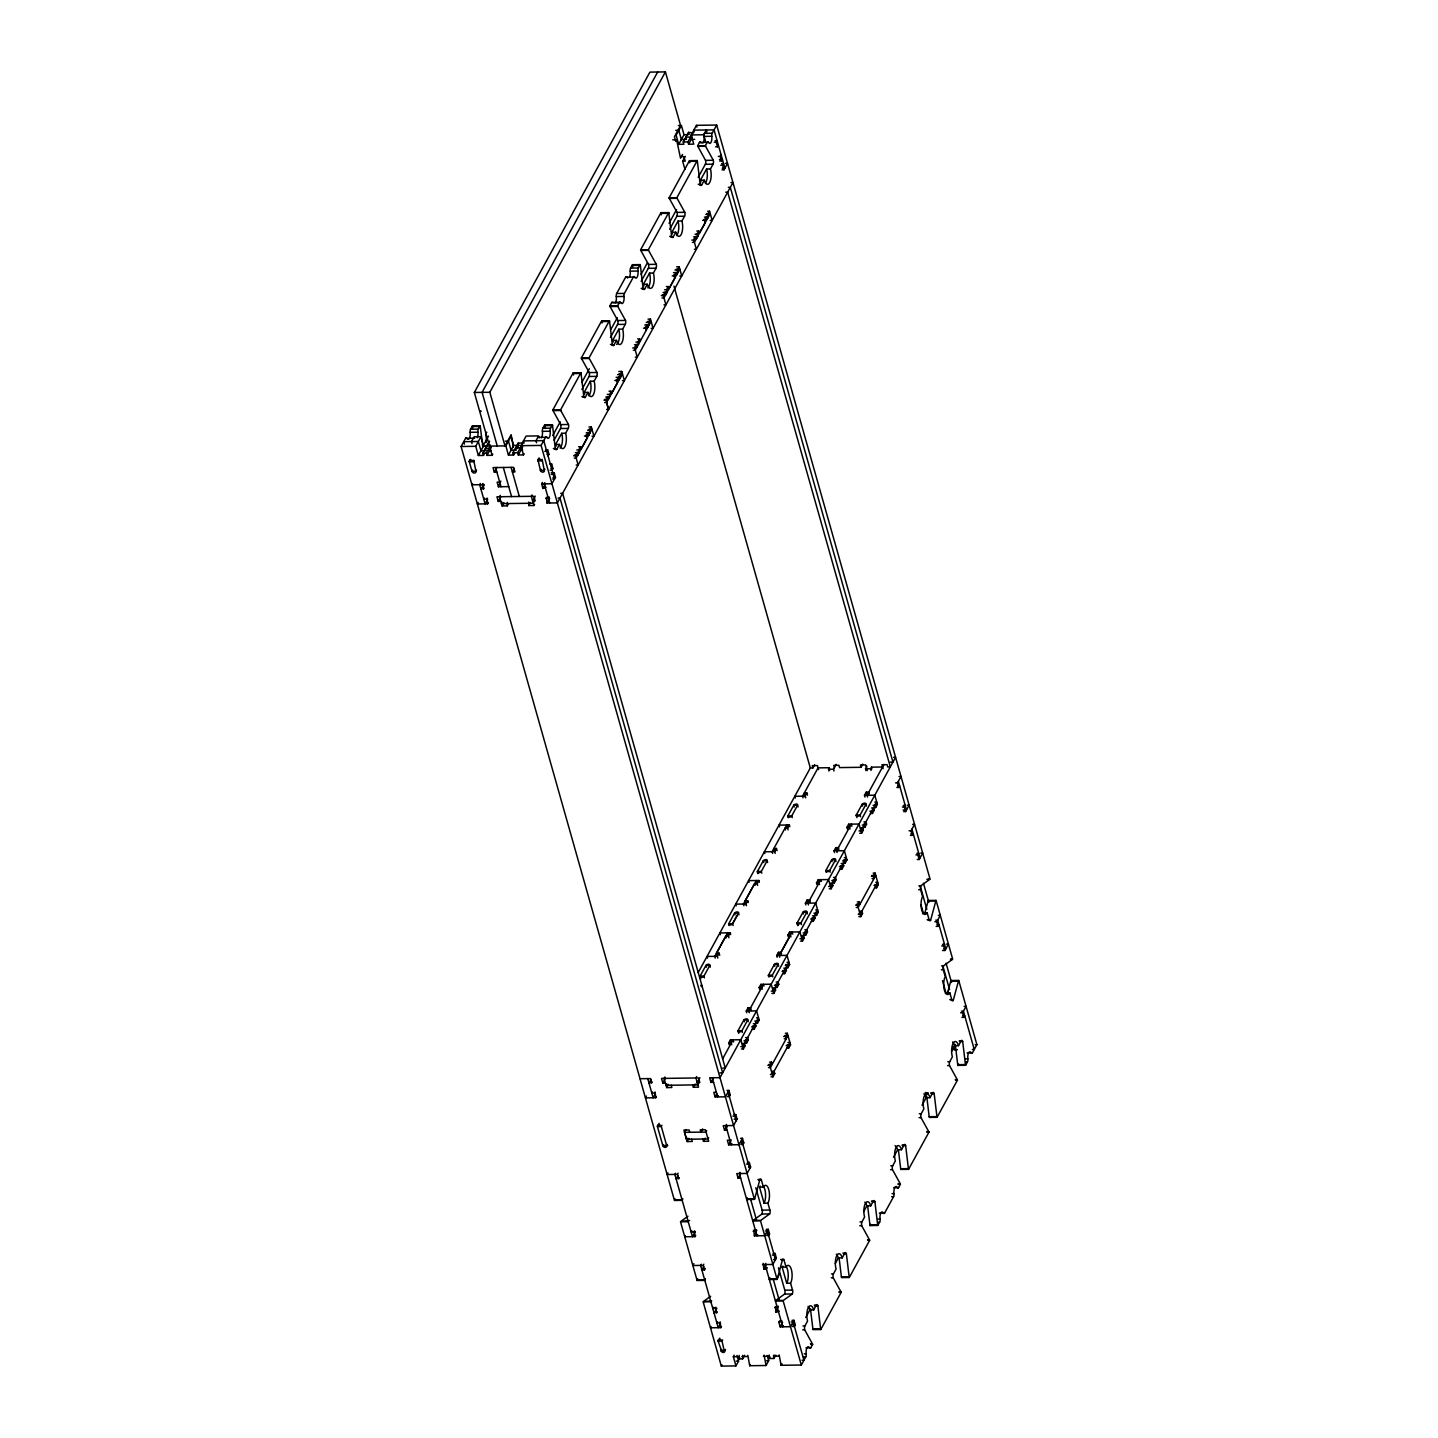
<?xml version="1.0" encoding="UTF-8"?>
<svg xmlns="http://www.w3.org/2000/svg" width="1438" height="1438" viewBox="0 0 1438 1438"><rect width="100%" height="100%" fill="white"/><g stroke="black" fill="none" stroke-linecap="round" stroke-linejoin="round"><path stroke-width="1.5" d="M674.53 1200.299A2.804 1.096 89.2 0 0 674.674 1199.903L674.997 1198.699M682.277 1200.191A2.804 1.096 89.2 0 0 682.421 1199.795L682.744 1198.591M697.178 1280.341A2.804 1.096 89.2 0 0 697.322 1279.946L697.646 1278.742M704.926 1280.233A2.804 1.096 89.2 0 0 705.069 1279.838L705.393 1278.634M746.771 1199.328A2.804 1.096 89.2 0 0 746.933 1198.933L747.257 1197.728M754.519 1199.22A2.804 1.096 89.2 0 0 754.662 1198.825L759.893 1179.466A2.804 1.096 89.2 0 1 761.421 1180.167L763.38 1187.051A9.814 3.829 89.2 0 1 768.737 1189.496A9.814 3.829 89.2 0 1 767.928 1203.157L769.887 1210.041A2.804 1.096 89.2 0 1 769.654 1213.942L760.756 1220.359L753.027 1220.467L761.924 1214.049L769.654 1213.942M769.438 1279.371A2.804 1.096 89.2 0 0 769.582 1278.975L769.905 1277.771M769.348 1279.532L777.095 1279.425A2.804 1.096 89.2 0 0 777.311 1278.867L782.542 1259.508A2.804 1.096 89.2 0 1 784.07 1260.209L786.029 1267.094A9.814 3.829 89.2 0 1 791.385 1269.538A9.814 3.829 89.2 0 1 790.576 1283.199L792.536 1290.084A2.804 1.096 89.2 0 1 792.302 1293.984L783.404 1300.401L775.675 1300.509L784.573 1294.092L792.302 1293.984M924.508 914.334L928.103 901.015A2.804 1.096 89.2 0 1 928.247 900.619M928.193 920.32L930.602 920.284L935.85 900.925A2.804 1.096 89.2 0 1 935.994 900.512M947.48 993.173L950.752 981.075A2.804 1.096 89.2 0 1 950.895 980.662M951.327 1000.363L953.268 1000.327L958.499 980.968A2.804 1.096 89.2 0 1 958.643 980.572M480.921 450.687L486.08 450.615L485.433 448.314L488.956 448.279L486.314 453.078L486.961 455.379L492.12 455.307L474.342 392.466L649.922 72.116L665.417 71.9L680.587 125.537L674.44 136.754L675.752 141.355L676.615 139.756L672.75 139.81M657.669 72.008L482.089 392.358L497.26 446.014M513.312 447.02L511.155 434.689L505.008 445.906L489.819 392.268L665.417 71.9M682.187 1200.353L674.458 1200.46L461.095 446.499L465.588 438.302L474.594 438.231A2.804 1.096 89.2 0 0 473.336 438.213M468.464 439.327A5.608 2.193 89.2 0 0 470.154 432.299A2.804 1.096 89.2 0 1 470.55 429.243L472.401 425.864L480.148 425.774A2.804 1.096 89.2 0 1 480.292 426.493L482.197 442.311M477.362 437.745A5.608 2.193 89.2 0 0 477.901 432.191A2.804 1.096 89.2 0 1 478.297 429.153L480.148 425.774M472.041 443.605L471.484 441.592L474.145 436.775L480.957 436.685L475.726 446.301L478.333 455.487L483.492 455.433L484.139 454.228M476.553 470.1L475.888 471.305A2.103 1.6 28.7 0 1 474.45 473.048A2.103 1.6 28.7 0 1 472.024 471.34L469.219 461.49L470.388 459.387M486.781 432.191L485.631 434.294A9.814 3.829 89.2 0 1 486.26 442.491M472.671 470.154L472.024 471.34L475.888 471.305L473.749 460.232M473.839 460.519L473.174 461.724L469.309 461.778M488.471 436.109L483.348 445.456A9.814 3.829 89.2 0 0 483.707 446.553M478.333 455.487L483.563 445.888L480.957 436.685M483.492 455.433L482.826 453.132L488.057 443.515L488.722 445.816L483.563 445.888M486.727 446.301L489.585 441.089M490.178 444.917L489.531 446.104L505.834 445.888L511.065 436.289L513.654 445.474L508.423 455.091L513.582 455.019L514.75 452.916M486.961 455.379L491.311 447.362M472.599 483.617L471.952 484.804L482.269 484.678L482.916 483.474M492.12 455.307L492.785 454.102M480.346 483.51L479.681 484.714L485.109 503.857L487.698 499.13M483.941 484.498L480.993 489.297L484.229 488.075M678.359 125.573L681.414 125.537L676.112 135.136L678.7 144.339L683.877 144.267L683.212 141.967L688.532 132.368L693.458 133.015M496.901 472.167L494.312 472.203L496.955 467.404M478.189 502.473L477.362 503.965L487.68 503.839L488.345 502.635M484.462 498.069L483.797 499.274L486.475 499.076M678.7 144.339L684.021 134.723L681.414 125.537M487.051 498.033L487.68 503.839M513.582 455.019L512.935 452.718L518.165 443.12L522.893 443.048L517.662 452.664L518.327 454.965L523.486 454.893L524.133 453.689M517.069 448.62L518.812 445.403L518.165 443.12M508.764 486.619L498.429 486.763L500.819 481.101M523.486 454.893L520.88 445.69L526.11 436.074L538.657 435.912L535.979 440.711L536.554 442.724M692.433 133.806L687.957 141.913L688.604 144.213L693.763 144.142L691.157 134.938L696.459 125.322L716.681 125.052L930.027 879.013L928.085 879.049M682.565 154.477L680.516 158.216L676.615 139.756M518.327 454.965L522.677 446.948M688.604 144.213L692.415 137.293M514.139 468.752L512.377 471.952L514.966 471.934L513.654 467.332L493.018 467.602L494.312 472.203M684.973 169.378L682.655 161.218L685.297 156.4M500.244 495.355L499.471 496.757L502.114 505.942L507.272 505.87L508.261 504.073M500.819 501.341L498.231 501.377L500.873 496.577M502.204 502.239L501.431 503.642L533.246 503.228L534.019 501.826M541.353 437.835A5.608 2.193 89.2 0 0 542.414 431.328A2.804 1.096 89.2 0 1 542.809 428.272L544.66 424.893L552.39 424.803A2.804 1.096 89.2 0 1 552.552 425.522L555.302 448.53A2.804 1.096 89.2 0 0 556.83 449.231L559.472 444.432A9.814 3.829 89.2 0 0 564.828 446.858A9.814 3.829 89.2 0 0 565.619 433.215L568.244 428.416A2.804 1.096 89.2 0 0 568.477 424.516L560.766 410.513A2.804 1.096 89.2 0 1 560.55 409.92L580.916 372.766L573.169 372.873L552.803 410.028A2.804 1.096 89.2 0 0 553.001 410.549M581.887 389.5L589.023 376.486A2.804 1.096 89.2 0 0 589.256 372.586L581.545 358.583A2.804 1.096 89.2 0 1 581.329 357.99L601.695 320.836L609.424 320.728A2.804 1.096 89.2 0 1 609.586 321.465L612.336 344.473A2.804 1.096 89.2 0 0 613.864 345.174L616.507 340.357A9.814 3.829 89.2 0 0 621.863 342.801A9.814 3.829 89.2 0 0 622.654 329.14L625.278 324.341A2.804 1.096 89.2 0 0 625.512 320.44L617.801 306.456L610.072 306.564A2.804 1.096 89.2 0 1 609.838 305.97L611.689 302.591L619.436 302.483A2.804 1.096 89.2 0 1 620.695 302.501A5.608 2.193 89.2 0 0 623.211 302.555A5.608 2.193 89.2 0 0 624.002 296.462A2.804 1.096 89.2 0 1 624.398 293.424L633.367 277.049A2.804 1.096 89.2 0 1 634.625 277.085A5.608 2.193 89.2 0 0 637.16 277.121A5.608 2.193 89.2 0 0 637.951 271.045A2.804 1.096 89.2 0 1 638.328 267.989L640.18 264.61L632.45 264.718L630.599 268.097A2.804 1.096 89.2 0 0 630.204 271.135A5.608 2.193 89.2 0 1 629.664 276.707M615.482 302.663A5.608 2.193 89.2 0 0 616.273 296.57A2.804 1.096 89.2 0 1 616.65 293.532L625.638 277.157L634.625 277.085M640.791 250.374A2.804 1.096 89.2 0 1 640.593 249.853L660.959 212.68L668.706 212.59A2.804 1.096 89.2 0 1 668.85 213.309L671.618 236.317A2.804 1.096 89.2 0 0 673.146 237.018L675.788 232.219A9.814 3.829 89.2 0 0 681.127 234.646A9.814 3.829 89.2 0 0 681.918 221.003L684.56 216.203A2.804 1.096 89.2 0 0 684.794 212.303L677.082 198.3L669.335 198.408A2.804 1.096 89.2 0 1 669.119 197.815L689.485 160.661L697.232 160.553A2.804 1.096 89.2 0 1 697.376 161.272L700.144 184.298A2.804 1.096 89.2 0 0 701.672 184.981L704.296 180.181A9.814 3.829 89.2 0 0 709.653 182.626A9.814 3.829 89.2 0 0 710.444 168.965L713.068 164.166A2.804 1.096 89.2 0 0 713.302 160.265L705.591 146.281A2.804 1.096 89.2 0 1 705.375 145.687L707.226 142.308A2.804 1.096 89.2 0 1 708.485 142.326A5.608 2.193 89.2 0 0 711.001 142.38A5.608 2.193 89.2 0 0 711.792 136.286A2.804 1.096 89.2 0 1 712.187 133.249L716.681 125.052M698.203 177.287L705.339 164.274A2.804 1.096 89.2 0 0 705.555 160.373L697.861 146.37A2.804 1.096 89.2 0 1 697.628 145.795L699.479 142.416L708.485 142.326M705.501 141.122L703.703 134.777L706.346 129.959M502.114 505.942L503.929 502.635M507.29 502.383L507.272 505.87M746.699 1199.49L754.447 1199.382L541.101 445.421L545.577 437.242A2.804 1.096 89.2 0 1 546.835 437.26A5.608 2.193 89.2 0 0 549.37 437.296A5.608 2.193 89.2 0 0 550.143 431.22A2.804 1.096 89.2 0 1 550.538 428.182L552.39 424.803M584.691 394.066A9.814 3.829 89.2 0 1 584.116 392.448L587.98 392.394A9.814 3.829 89.2 0 0 593.337 394.839A9.814 3.829 89.2 0 0 594.128 381.178L596.77 376.379A2.804 1.096 89.2 0 0 597.004 372.478L589.292 358.493A2.804 1.096 89.2 0 1 589.059 357.9L609.424 320.728M617.765 306.384A2.804 1.096 89.2 0 1 617.585 305.863L619.436 302.483M648.538 250.266A2.804 1.096 89.2 0 1 648.34 249.745L668.706 212.59M677.046 198.246A2.804 1.096 89.2 0 1 676.849 197.707L697.232 160.553M539.088 457.859L537.686 460.843L541.551 460.807M552.713 435.552L560.245 421.801M581.797 382.49L589.328 368.739M610.88 329.428L617.351 317.636M641.042 274.388L647.513 262.597M669.047 223.285L676.597 209.535M541.479 460.519L540.436 459.387A2.391 1.815 28.7 0 0 537.902 459.531L540.4 470.424A2.103 1.6 28.7 0 0 542.827 472.131A2.103 1.6 28.7 0 0 544.265 470.37L542.144 459.315M545.703 449.77L547.644 449.735L546.764 451.352L544.822 451.37M715.567 146.82L717.508 146.802L716.196 142.2L717.077 140.6L715.135 140.618M554.097 440.226L560.514 428.506A2.804 1.096 89.2 0 0 560.73 424.605L553.037 410.621L560.766 410.513M610.413 337.463L617.549 324.449A2.804 1.096 89.2 0 0 617.765 320.548L610.072 306.564M641.168 281.345L648.304 268.331A2.804 1.096 89.2 0 0 648.52 264.43L640.827 250.446L648.556 250.338L656.267 264.322A2.804 1.096 89.2 0 1 656.034 268.223L653.409 273.04A9.814 3.829 89.2 0 1 652.618 286.683A9.814 3.829 89.2 0 1 647.262 284.239L643.397 284.293A9.814 3.829 89.2 0 0 643.954 285.91M669.677 229.307L676.813 216.293A2.804 1.096 89.2 0 0 677.046 212.393L669.335 198.408M548.058 455.936L548.939 454.336L547.644 449.735M717.508 146.802L718.389 145.184M541.065 469.237L540.4 470.424L544.265 470.37L544.93 469.183M556.164 446.086A9.814 3.829 89.2 0 1 555.607 444.486L561.737 433.269L565.619 433.215M584.116 392.448L590.263 381.232L594.128 381.178M613.199 342.028A9.814 3.829 89.2 0 1 612.642 340.411L618.789 329.194L622.654 329.14M643.397 284.293L649.545 273.076L653.409 273.04M672.481 233.873A9.814 3.829 89.2 0 1 671.906 232.273L678.053 221.057L681.918 221.003M700.989 181.853A9.814 3.829 89.2 0 1 700.432 180.235L706.579 169.019L710.444 168.965M532.078 494.924L531.305 496.326L533.246 503.228M582.929 397.23L585.356 397.194L587.98 392.394M642.211 289.092L644.637 289.056L647.262 284.239M528.789 502.078L528.789 505.583L533.947 505.511L534.594 504.325M528.789 505.583L530.424 502.581M550.772 465.517L551.653 463.917L549.711 463.953M719.575 161.002L721.516 160.966L720.204 156.365L721.085 154.765M546.152 487.23L542.917 488.471L541.623 483.869L542.432 482.377M533.947 505.511L532.635 500.927L535.278 496.11M544.858 482.647L544.193 483.833L549.622 502.994M551.653 463.917L552.947 468.518L552.084 470.118L550.143 470.136M721.516 160.966L722.397 159.366L719.485 159.402M542.917 488.471L545.379 483.977M551.239 472.778L554.151 472.725L553.271 474.342L551.329 474.36M722.074 169.81L724.015 169.792L722.703 165.19L723.584 163.59L721.642 163.608M554.151 472.725L555.445 477.326L551.94 483.743L541.623 483.869M724.015 169.792L727.52 163.375L725.579 163.411M731.007 182.554L732.949 182.536L557.351 502.905L547.033 503.03L546.386 497.242M549.136 496.901L548.309 498.393L545.739 498.429M547.033 503.03L549.676 498.231M576.189 465.013L578.13 464.977L575.524 455.792L577.285 452.593L575.362 452.611M574.553 454.929L577.932 454.893L579.406 452.215L578.759 449.914L580.503 446.715L578.579 446.733M580.503 446.715L581.15 449.016L587.01 438.338L586.362 436.038L588.124 432.838L586.183 432.856M585.859 435.175L588.771 435.139L590.227 432.461L589.58 430.16L591.342 426.96L588.915 426.996M606.62 409.488L608.562 409.453L605.973 400.267L607.717 397.05L605.793 397.086M604.499 399.404L608.382 399.351L610.934 391.19L609.011 391.208M610.934 391.19L611.599 393.491L617.441 382.796L616.794 380.513L618.556 377.295L616.129 377.331M616.291 379.632L619.203 379.596L620.659 376.936L620.012 374.635L621.773 371.435L618.861 371.471M635.308 357.163L637.25 357.127L634.643 347.942L636.405 344.725L634.464 344.761M636.099 344.401L638.508 344.365L637.861 342.064L639.622 338.865L637.681 338.883M646.129 330.47L645.464 328.188L647.226 324.97L644.817 325.006M646.435 324.646L649.347 324.611L648.7 322.31L650.443 319.11L648.035 319.128M663.979 304.838L665.92 304.802L663.331 295.617L665.075 292.399L663.152 292.435M662.343 294.754L665.722 294.7L667.196 292.04L666.549 289.739L668.293 286.539L666.369 286.557M668.293 286.539L668.958 288.84L674.799 278.145L674.152 275.862L675.914 272.645L673.487 272.681M673.649 274.982L676.561 274.946L678.017 272.285L677.37 269.984L679.131 266.785L676.705 266.803M694.41 249.295L696.369 249.277L693.763 240.074L695.507 236.875L693.583 236.911M693.745 239.211L696.172 239.175L697.628 236.515L696.981 234.214L698.742 230.997L696.801 231.033M698.742 230.997L699.389 233.298L705.231 222.62L704.584 220.32L706.346 217.12L704.404 217.156M704.099 219.457L706.993 219.421L708.449 216.743L707.802 214.46L709.563 211.242L707.622 211.278M608.544 409.453L606.602 402.568L622.402 373.736L619.023 373.772M698.131 972.663L810.385 767.838M673.973 286.126L810.313 767.982L812.901 767.946L814.663 764.728M717.832 958.032L716.519 953.142L725.866 936.066L728.437 936.03L730.198 932.813L719.881 932.956L720.384 934.682M735.088 914.874L734.566 913.148L738.467 913.094L732.607 923.771L728.742 923.825A2.103 1.096 -15.8 0 0 730.001 925.011A2.103 1.096 -15.8 0 0 732.589 923.771L738.449 913.094A2.103 1.096 -15.8 0 0 737.173 911.926A2.103 1.096 -15.8 0 0 734.566 913.148L728.724 923.825L729.228 925.551M700.989 986.144L701.061 985.156M716.519 953.142L719.09 953.106L717.346 956.306L707.011 956.45L707.514 958.175M746.484 905.706L745.998 903.981L747.76 900.781L745.172 900.817L746.394 905.131M749.054 882.357L748.569 880.631L758.887 880.487L757.143 883.705L754.555 883.741L745.172 900.817M775.19 853.381L773.878 848.492L776.448 848.456L774.705 851.656L764.369 851.799L764.872 853.525M779.504 826.832L779.001 825.106L789.336 824.963L787.575 828.162L784.986 828.198L785.49 829.924M805.622 797.856L805.136 796.131L806.88 792.931L804.309 792.967L805.532 797.281M651.18 1079.309L649.041 1083.209L652.277 1081.987M646.417 1096.08L645.428 1097.877L655.746 1097.751L656.411 1096.547M828.845 771.038L829.241 767.712L818.06 767.874L802.548 796.167L803.033 797.892M652.528 1091.981L651.863 1093.186L655.153 1092.988M655.099 1091.945L655.746 1097.751M654.919 1094.57L653.158 1097.769L647.747 1078.626M664.859 1076.99L664.086 1078.392L666.711 1087.595L671.87 1087.523L671.222 1085.223M834.022 770.984L833.519 769.258L836.215 764.351M665.399 1082.994L662.828 1083.03L665.452 1078.23M666.801 1083.893L666.046 1085.295L697.861 1084.863L698.634 1083.461M666.711 1087.595L668.472 1084.396M659.179 1123.366L657.436 1126.565L662.846 1145.726A2.103 1.6 28.7 0 0 665.273 1147.416A2.103 1.6 28.7 0 0 666.711 1145.673L667.376 1144.468M661.965 1125.307L661.3 1126.511L666.711 1145.673L662.846 1145.726L663.511 1144.522M834.399 767.658L833.752 765.358L838.911 765.286L839.558 767.586L861.074 767.299L862.818 764.081M696.675 1076.577L695.92 1077.979L697.861 1084.863M865.838 770.552L866.88 766.023M699.875 1077.763L697.232 1082.562L698.526 1087.164L693.368 1087.236L695.129 1084.036M870.997 770.48L871.392 767.155L882.573 767.011M729.192 1044.815L728.689 1043.089L730.45 1039.872L740.768 1039.746L743.374 1048.931L741.433 1048.967M746.735 1012.765L746.25 1011.04L748.012 1007.84L750.582 1007.804L751.319 1010.393M759.624 989.272L759.138 987.547L760.882 984.347L771.199 984.203L773.806 993.406L771.882 993.424M777.185 957.241L776.682 955.515L778.443 952.315L781.032 952.28L790.415 935.185L787.826 935.221L788.312 936.947M816.982 884.622L816.496 882.896L818.24 879.697L828.558 879.553L831.164 888.756L829.241 888.774M834.525 852.59L834.04 850.865L835.802 847.665L838.39 847.629L838.875 849.355M847.413 829.097L846.928 827.371L848.672 824.172L859.007 824.028L861.596 833.231L859.672 833.249M864.975 797.065L864.49 795.34L866.233 792.14L868.822 792.104L869.307 793.83M787.826 935.221L789.588 932.022L799.905 931.878L802.494 941.081L800.553 941.099M805.873 904.915L805.388 903.19L807.149 899.99L809.72 899.954L810.331 902.111M722.649 1058.799L733.038 1039.836L733.65 1041.993M779.27 955.479L792.14 931.986L792.751 934.143M803.483 913.957L802.979 912.231L806.844 912.177L800.984 922.854L797.119 922.908L797.874 925.497L797.119 922.908L802.997 912.231A2.103 1.096 -15.8 0 1 805.586 911.009A2.103 1.096 -15.8 0 1 806.862 912.177L807.347 913.903M807.94 903.154L820.828 879.661L821.314 881.386M836.628 850.829L851.26 824.136L851.871 826.293M867.06 795.304L883.939 764.495M713.554 1082.347L710.983 1082.383L713.608 1077.583M708.646 1137.764L707.999 1138.968L686.483 1139.255L684.542 1132.353L686.07 1129.549M667.987 1172.905L667.106 1174.522L677.424 1174.379L678.089 1173.174M686.483 1139.255L687.148 1138.051M691.66 1139.184L692.325 1141.484L687.166 1141.556L688.91 1138.357M726.999 1090.435L728.922 1090.399L725.417 1096.817L715.099 1096.942L716.843 1093.743M743.374 1048.931L745.136 1045.732L744.489 1043.431L742.547 1043.467M744.668 1043.089L746.592 1043.071L748.353 1039.854L747.706 1037.553L745.531 1037.589M752.272 1029.213L754.195 1029.177L755.957 1025.977L755.31 1023.676L753.368 1023.712M755.489 1023.335L757.431 1023.299L759.174 1020.099L756.568 1010.914L746.25 1011.04M773.806 993.406L775.567 990.207L774.92 987.906L772.979 987.924M775.1 987.564L777.023 987.529L778.785 984.329L778.138 982.028L776.196 982.064M782.703 973.67L784.645 973.652L786.388 970.452L785.741 968.151L783.8 968.169M785.921 967.81L787.862 967.774L789.606 964.574L787.017 955.371L776.682 955.515M802.494 941.081L804.237 937.882L803.59 935.581L801.667 935.599M803.77 935.239L805.711 935.203L807.455 932.004L806.808 929.703L804.885 929.739M811.374 921.345L813.315 921.327L815.076 918.127L814.429 915.826L812.488 915.844M814.609 915.485L816.532 915.449L818.294 912.249L815.688 903.046L805.388 903.19M831.164 888.756L832.926 885.556L832.278 883.256L830.337 883.274M832.458 882.914L834.382 882.878L836.143 879.679L835.496 877.378L833.555 877.414M840.062 869.019L842.003 869.001L843.746 865.802L843.099 863.501L841.158 863.519M843.279 863.159L845.22 863.124L846.964 859.924L844.376 850.721L834.04 850.865M861.596 833.231L863.357 830.032L862.71 827.731L860.769 827.749M862.89 827.371L864.813 827.353L866.575 824.154L865.928 821.853L863.986 821.871M870.493 813.495L872.435 813.477L874.178 810.259L873.531 807.976L871.608 807.994M873.711 807.617L875.652 807.599L877.396 804.399L874.807 795.196L864.49 795.34M675.518 1173.21L674.853 1174.415L692.469 1236.68L695.327 1231.467M718.335 1095.702L717.67 1096.906L712.259 1077.745M702.661 1128.938L700.899 1132.137L700.252 1129.837L705.411 1129.765L708.664 1141.269L703.506 1141.341L702.84 1139.04M677.963 1175.709L676.148 1179.016L679.383 1177.776M706.705 1130.861L706.04 1132.065L684.542 1132.353M896.863 787.485L898.786 787.449L897.492 782.847L900.997 776.448L899.074 776.466M703.506 1141.341L705.249 1138.123M728.922 1090.399L730.234 1095.001L729.354 1096.601L727.412 1096.619M898.786 787.449L899.667 785.849L897.725 785.885M726.46 1124.444L725.813 1125.648L731.223 1144.81L731.888 1143.605M727.107 1130.25L724.536 1130.286L727.161 1125.469M733.829 1114.558L735.753 1114.54L734.89 1116.14L732.949 1116.176M903.693 811.625L905.616 811.589L904.322 806.988L905.203 805.388L903.262 805.424M735.753 1114.54L737.065 1119.141L733.542 1125.541L723.224 1125.684L724.536 1130.286M905.616 811.589L909.14 805.19L907.198 805.208M771.074 1076.828L772.997 1076.792L769.743 1065.306L771.505 1062.107L769.564 1062.125M784.267 1038.793L786.209 1038.775L785.561 1036.474L787.305 1033.275L785.382 1033.293M858.863 916.653L860.787 916.617L857.533 905.131L859.295 901.914L857.372 901.95M872.057 878.618L873.998 878.582L873.351 876.299L875.095 873.082L873.172 873.118M740.552 1138.321L742.475 1138.303L738.97 1144.702L728.653 1144.846L731.277 1140.028M685.387 1235.584L684.722 1236.788L695.057 1236.644L695.704 1235.44M772.997 1076.792L774.758 1073.593L774.111 1071.292L772.17 1071.328M786.874 1047.996L788.797 1047.96L790.558 1044.761L787.305 1033.275M860.787 916.617L862.548 913.418L861.901 911.117L859.96 911.135M874.664 887.821L876.605 887.785L878.348 884.586L875.095 873.082M691.822 1230.874L691.175 1232.078L695.273 1231.863M910.416 835.37L912.339 835.352L911.045 830.751L914.55 824.351L912.627 824.369M694.41 1230.838L695.057 1236.644M742.475 1138.303L743.788 1142.886L742.907 1144.504L740.965 1144.522M912.339 835.352L913.22 833.752L910.811 833.77M740.013 1172.347L739.366 1173.552L756.981 1235.817L757.646 1234.613M740.66 1178.135L738.089 1178.171L740.714 1173.372M693.853 1263.714L692.864 1265.512L703.182 1265.386L703.847 1264.182M747.383 1162.461L749.306 1162.443L748.443 1164.043L746.502 1164.061M917.246 859.511L919.17 859.493L917.875 854.891L918.756 853.291L916.815 853.309M749.306 1162.443L750.618 1167.027L747.095 1173.444L736.777 1173.588L738.089 1178.171M919.17 859.493L922.693 853.076L920.751 853.111M701.259 1264.218L700.594 1265.422L718.227 1327.687L720.42 1323.679M703.883 1266.411L701.906 1270.006L704.476 1269.97L705.303 1268.478M766.292 1229.328L768.234 1229.292L764.728 1235.709L754.393 1235.853L753.764 1230.047M713.464 1307.322L712.799 1308.526L716.034 1307.286M756.334 1230.011L753.099 1231.252M754.393 1235.853L756.783 1230.173M716.897 1308.31L714.093 1313.128L717.346 1311.887M711.145 1326.573L710.48 1327.777L720.798 1327.651L721.463 1326.447M717.58 1321.881L716.915 1323.086L719.557 1322.888M936.156 926.378L938.097 926.36L936.785 921.758L940.308 915.341L938.367 915.377M720.15 1321.846L720.798 1327.651M768.234 1229.292L769.528 1233.894L768.665 1235.494L766.724 1235.53M938.097 926.36L938.978 924.742L937.037 924.778M719.791 1338.131L718.137 1341.151L721.984 1352.133A2.391 1.815 28.7 0 0 724.518 1351.99L722.02 1341.097A2.103 1.6 28.7 0 0 719.593 1339.389A2.103 1.6 28.7 0 0 718.137 1341.151L722.02 1341.097L722.667 1339.892M767.245 1267.651L766.418 1269.143L763.83 1269.179L763.183 1263.373M765.771 1263.355L765.106 1264.541L782.739 1326.807L783.386 1325.62M763.83 1269.179L765.807 1265.584M721.516 1349.527L720.851 1350.713L724.734 1350.677L725.381 1349.473M720.941 1351.001L721.768 1349.509M773.123 1253.469L775.064 1253.433L774.183 1255.032L772.26 1255.068M942.501 950.518L944.928 950.482L943.634 945.898L944.496 944.299L942.573 944.317M724.842 1351.091L725.471 1349.743M775.064 1253.433L776.358 1258.034L772.853 1264.451L762.535 1264.577M944.928 950.482L948.433 944.083L946.51 944.101M736.993 1355.495L738.575 1361.103L735.95 1365.902L721.319 1366.1L721.984 1364.896M735.95 1365.902L733.344 1356.699L734.171 1355.207M777.041 1278.472L779.576 1273.834M744.614 1355.279L742.637 1358.892L739.15 1358.946L739.168 1355.441M739.15 1358.946L739.815 1357.742M742.637 1358.892L742.637 1355.387M767.227 1355.513L768.683 1360.69L766.059 1365.507L749.737 1365.723L747.796 1355.315M779.27 1311.043L776.035 1312.283L775.388 1306.495M947.93 992.993L948.343 990.926M777.976 1306.459L774.723 1307.681M776.035 1312.283L778.335 1306.333M749.737 1365.723L750.402 1364.518M792.05 1320.336L793.992 1320.3L790.469 1326.717L780.151 1326.843L778.857 1322.241L779.666 1320.749M782.092 1321.019L778.857 1322.241M766.059 1365.507L764.099 1355.099M780.151 1326.843L782.614 1322.349M775.801 1355.171L773.986 1358.479L769.258 1358.533L769.258 1355.027M769.258 1358.533L770.085 1357.023M773.986 1358.479L774.004 1354.973M961.914 1017.385L963.837 1017.349L962.543 1012.747L966.048 1006.348L964.125 1006.366M793.992 1320.3L795.286 1324.901L794.405 1326.501L792.464 1326.519M963.837 1017.349L964.718 1015.749L962.795 1015.785M810.457 1308.778L812.883 1328.91A2.804 1.096 89.2 0 0 813.027 1329.629L820.774 1329.539A2.804 1.096 89.2 0 1 820.613 1328.802L817.863 1305.794A2.804 1.096 89.2 0 0 816.335 1305.093L813.692 1309.91A9.814 3.829 89.2 0 0 808.354 1307.466A9.814 3.829 89.2 0 0 807.545 1321.109L804.921 1325.926A2.804 1.096 89.2 0 0 804.687 1329.826L812.398 1343.811A2.804 1.096 89.2 0 1 812.614 1344.404L810.762 1347.783A2.804 1.096 89.2 0 1 809.504 1347.765A5.608 2.193 89.2 0 0 806.988 1347.712A5.608 2.193 89.2 0 0 806.197 1353.805A2.804 1.096 89.2 0 1 805.801 1356.843L801.308 1365.022L781.104 1365.291L779.162 1354.902M805.729 1317.424L809.828 1309.964A9.814 3.829 89.2 0 0 808.066 1306.441M835.262 1263.535L838.336 1257.926A9.814 3.829 89.2 0 0 836.305 1254.17M863.789 1211.497L866.862 1205.889A9.814 3.829 89.2 0 0 864.831 1202.15M893.519 1157.248L897.618 1149.771L901.482 1149.717L904.125 1144.918A2.804 1.096 89.2 0 1 905.652 1145.619L908.403 1168.627A2.804 1.096 89.2 0 0 908.564 1169.346L900.817 1169.454A2.804 1.096 89.2 0 1 900.673 1168.735L898.426 1150.041M922.046 1105.211L926.126 1097.751A9.814 3.829 89.2 0 0 923.825 1093.797M951.579 1051.322L954.652 1045.714A9.814 3.829 89.2 0 0 952.621 1041.957M781.104 1365.291L781.93 1363.799M957.42 1049.704L954.059 1049.74L954.706 1048.536M838.983 1291.809L840.906 1291.773L833.213 1277.789A2.804 1.096 89.2 0 1 833.429 1273.888L836.071 1269.089A9.814 3.829 89.2 0 1 836.862 1255.428A9.814 3.829 89.2 0 1 842.219 1257.873L844.843 1253.073A2.804 1.096 89.2 0 1 846.371 1253.756L849.139 1276.782A2.804 1.096 89.2 0 0 849.283 1277.501L841.554 1277.609A2.804 1.096 89.2 0 1 841.392 1276.872L839.145 1258.178M849.283 1277.501L869.648 1240.347A2.804 1.096 89.2 0 0 869.469 1239.808L861.721 1225.751A2.804 1.096 89.2 0 1 861.955 1221.851L864.58 1217.051A9.814 3.829 89.2 0 1 865.388 1203.408A9.814 3.829 89.2 0 1 870.727 1205.835L873.369 1201.036A2.804 1.096 89.2 0 1 874.897 1201.737L877.647 1224.745A2.804 1.096 89.2 0 0 877.809 1225.464L870.062 1225.571A2.804 1.096 89.2 0 1 869.918 1224.852L867.671 1206.158M898.247 1183.654L900.188 1183.636L892.477 1169.651A2.804 1.096 89.2 0 1 892.71 1165.751L895.335 1160.933A9.814 3.829 89.2 0 1 896.144 1147.29A9.814 3.829 89.2 0 1 901.482 1149.717M926.773 1131.634L928.714 1131.598L921.003 1117.614A2.804 1.096 89.2 0 1 921.219 1113.713L923.861 1108.896A9.814 3.829 89.2 0 1 924.652 1095.253A9.814 3.829 89.2 0 1 930.009 1097.697L932.633 1092.88A2.804 1.096 89.2 0 1 934.161 1093.581L936.929 1116.589A2.804 1.096 89.2 0 0 937.073 1117.326L929.343 1117.416A2.804 1.096 89.2 0 1 929.182 1116.697L926.773 1096.565M937.073 1117.326L957.438 1080.154A2.804 1.096 89.2 0 0 957.259 1079.632L949.511 1065.576A2.804 1.096 89.2 0 1 949.745 1061.675L952.369 1056.876A9.814 3.829 89.2 0 1 953.178 1043.215A9.814 3.829 89.2 0 1 958.517 1045.66L961.159 1040.86A2.804 1.096 89.2 0 1 962.687 1041.543L965.455 1064.569A2.804 1.096 89.2 0 0 965.599 1065.288L957.852 1065.396A2.804 1.096 89.2 0 1 957.708 1064.659L955.281 1044.527M870.062 1225.571L870.763 1224.313M957.852 1065.396L958.553 1064.12M820.774 1329.539L841.14 1292.367A2.804 1.096 89.2 0 0 840.942 1291.845M877.809 1225.464L879.661 1222.084A2.804 1.096 89.2 0 0 880.056 1219.047A5.608 2.193 89.2 0 1 880.829 1212.971A5.608 2.193 89.2 0 1 883.363 1213.007A2.804 1.096 89.2 0 0 884.622 1213.025L893.591 1196.668A2.804 1.096 89.2 0 0 893.987 1193.612A5.608 2.193 89.2 0 1 894.778 1187.536A5.608 2.193 89.2 0 1 897.294 1187.572A2.804 1.096 89.2 0 0 898.552 1187.608L900.404 1184.229A2.804 1.096 89.2 0 0 900.224 1183.69M908.564 1169.346L928.93 1132.191A2.804 1.096 89.2 0 0 928.732 1131.67M965.599 1065.288L967.45 1061.909A2.804 1.096 89.2 0 0 967.846 1058.871A5.608 2.193 89.2 0 1 968.637 1052.778A5.608 2.193 89.2 0 1 971.153 1052.832A2.804 1.096 89.2 0 0 972.412 1052.85L976.905 1044.671L958.715 980.41L950.967 980.518M918.918 885.826L920.859 885.79L929.757 879.391L926.845 879.427M941.566 965.869L943.508 965.851L952.405 959.434L950.464 959.452M687.993 1216.224L680.767 1221.437L689.629 1220.52M710.642 1296.267L703.416 1301.48L711.72 1300.977M675.716 130.373L678.772 130.337L681.378 139.54M712.187 133.249L704.458 133.339A2.804 1.096 89.2 0 0 704.063 136.394A5.608 2.193 89.2 0 1 702.84 143.063M684.021 134.723L688.209 134.669M691.157 134.938L703.703 134.777M704.063 136.394L711.792 136.286M691.265 139.396L690.617 137.095L685.854 137.167L686.501 139.468M681.342 139.54L685.243 139.486M694.68 139.36L691.229 139.396L690.582 137.095M683.212 141.967L687.957 141.913M714.273 142.218L716.196 142.2M697.628 145.795L705.375 145.687M697.861 146.37L705.591 146.281M681.36 156.616L683.931 156.58L685.243 161.182L682.655 161.218M718.281 156.4L720.204 156.365M705.555 160.373L713.302 160.265M689.485 160.661A2.804 1.096 89.2 0 1 689.629 161.38L697.376 161.272M705.339 164.274L713.068 164.166M720.78 165.208L722.703 165.19M722.307 168.21L724.878 168.174L714.039 129.869L693.799 130.139L694.32 131.865M700.432 180.235L704.296 180.181M698.203 184.316L700.144 184.298M699.731 185.017L701.672 184.981M728.365 187.371L730.306 187.335L892.944 762.086L890.374 762.122M725.741 192.171L727.682 192.153L890.32 766.903L887.731 766.939L887.084 764.639L881.925 764.71L883.058 768.719M669.119 197.815L676.849 197.707M677.046 212.393L684.794 212.303M660.959 212.68A2.804 1.096 89.2 0 1 661.121 213.417L668.85 213.309M706.813 213.597L710.192 213.543L694.392 242.375L692.451 242.411M705.878 214.478L707.802 214.46M676.813 216.293L684.56 216.203M706.525 216.779L708.449 216.743M702.643 220.356L704.584 220.32M710.21 220.463L712.169 220.445L709.563 211.242M671.906 232.273L675.788 232.219M695.039 234.232L696.981 234.214M669.677 236.353L671.618 236.317M670.719 237.054L673.146 237.018M695.201 236.533L697.628 236.515M691.822 240.11L693.763 240.074M640.593 249.853L648.34 249.745M648.52 264.43L656.267 264.322M632.45 264.718A2.804 1.096 89.2 0 1 632.594 265.437L640.341 265.347L643.092 288.355A2.804 1.096 89.2 0 0 644.637 289.056M630.599 268.097L638.328 267.989M648.304 268.331L656.034 268.223M676.363 269.122L679.761 269.068L663.961 297.918L662.019 297.936M674.943 270.02L677.37 269.984M630.204 271.135L637.951 271.045M676.094 272.303L678.017 272.285M672.211 275.88L674.152 275.862M679.779 276.006L681.738 275.97L679.131 266.785M641.168 288.373L643.092 288.355M664.608 289.757L666.549 289.739M665.255 292.058L667.196 292.04M616.65 293.532L624.398 293.424M661.39 295.635L663.331 295.617M616.273 296.57L624.002 296.462M620.695 302.501L612.947 302.609A2.804 1.096 89.2 0 0 611.689 302.591M609.838 305.97L617.585 305.863M617.765 320.548L625.512 320.44M601.695 320.836A2.804 1.096 89.2 0 1 601.839 321.555L609.586 321.465M647.711 321.447L651.09 321.393L635.29 350.243L633.367 350.261M646.273 322.346L648.7 322.31M617.549 324.449L625.278 324.341M644.979 327.307L647.873 327.271L647.226 324.97M643.541 328.206L645.464 328.188M651.108 328.331L653.05 328.295L650.443 319.11M612.642 340.411L616.507 340.357M635.938 342.082L637.861 342.064M610.413 344.491L612.336 344.473M611.941 345.192L613.864 345.174M635.111 347.061L637.052 347.025L636.405 344.725M632.702 347.96L634.643 347.942M581.329 357.99L589.059 357.9M581.545 358.583L589.292 358.493M589.256 372.586L597.004 372.478M573.169 372.873A2.804 1.096 89.2 0 1 573.331 373.592L581.06 373.485L583.828 396.511A2.804 1.096 89.2 0 0 585.356 397.194M617.603 374.671L620.012 374.635M589.023 376.486L596.77 376.379M618.735 376.954L620.659 376.936M614.853 380.531L616.794 380.513M622.42 380.657L624.38 380.621L621.773 371.435M474.342 392.466L489.819 392.268M607.249 394.407L609.191 394.389M581.887 396.529L583.828 396.511M607.411 396.726L609.838 396.69M604.032 400.285L605.973 400.267M604.661 402.586L606.602 402.568M481.029 410.998L480.562 410.998A2.804 1.096 89.2 0 0 480.741 411.52M552.803 410.028L560.55 409.92M560.73 424.605L568.477 424.516M472.401 425.864A2.804 1.096 89.2 0 1 472.545 426.601L480.292 426.493M544.66 424.893A2.804 1.096 89.2 0 1 544.804 425.63L552.552 425.522M470.55 429.243L478.297 429.153M542.809 428.272L550.538 428.182M560.514 428.506L568.244 428.416M589.059 429.297L591.971 429.261L576.171 458.093L574.229 458.111M587.639 430.196L589.58 430.16M470.154 432.299L477.901 432.191M542.414 431.328L550.143 431.22M587.333 432.496L590.227 432.461M584.421 436.056L586.362 436.038M591.989 436.181L593.93 436.145L591.342 426.96M546.835 437.26L537.83 437.332A2.804 1.096 89.2 0 1 539.106 437.368A5.608 2.193 89.2 0 0 539.376 437.799M505.403 441.124L508.459 441.089L511.065 450.292M555.607 444.486L559.472 444.432M513.654 445.474L518.812 445.403M461.095 446.499L475.726 446.301M520.88 445.69L541.101 445.421M553.378 448.566L555.302 448.53M554.421 449.267L556.83 449.231M491.203 450.543L489.603 450.579L488.902 448.279M511.029 450.292L516.188 450.22L515.541 447.919L520.304 447.847L520.951 450.148L522.569 450.13M576.818 449.95L578.759 449.914M482.826 453.132L486.314 453.078M512.935 452.718L517.662 452.664M577.465 452.233L579.406 452.215M547.015 454.372L548.939 454.336M573.6 455.81L575.524 455.792M551.024 468.536L552.947 468.518M553.037 477.362L555.445 477.326M552.641 478.962L554.565 478.926L543.726 440.621L523.468 440.891L524.115 443.048M499.723 482.125L497.135 482.161L498.429 486.763M560.694 493.306L562.618 493.288L725.255 1068.039L722.685 1068.075M558.052 498.123L559.993 498.087L722.631 1072.838L720.043 1072.874M532.635 500.927L535.224 500.891L533.929 496.29L496.937 496.775L498.231 501.377M893.645 757.323L895.586 757.287L719.989 1077.655L709.671 1077.781L710.983 1082.383M828.36 769.312L833.519 769.258M865.352 768.827L870.511 768.755M895.55 782.883L897.492 782.847M805.136 796.131L794.819 796.275L795.304 798M874.825 802.116L876.749 802.098L860.949 830.93L859.025 830.948M874.987 804.435L877.396 804.399M873.064 805.316L875.005 805.298L875.652 807.599M902.381 807.024L904.322 806.988M872.255 810.295L874.178 810.259M903.064 810.043L906.497 809.989L898.373 781.247M869.846 811.194L871.788 811.176L872.435 813.477M863.681 824.19L866.575 824.154M862.243 825.088L864.166 825.053L864.813 827.353M846.928 827.371L849.499 827.335M860.463 830.068L863.357 830.032M909.104 830.769L911.045 830.751M915.934 854.909L917.875 854.891M844.376 857.641L846.317 857.623L830.517 886.455L828.576 886.491M843.585 859.96L846.964 859.924M842.632 860.859L844.555 860.823L845.22 863.124M840.367 865.838L843.746 865.802M839.415 866.719L841.338 866.701L842.003 869.001M871.877 875.436L875.76 875.383L858.198 907.432L856.257 907.45M871.41 876.317L873.351 876.299M833.231 879.714L836.143 879.679M831.793 880.613L833.734 880.577L834.382 882.878M816.496 882.896L819.067 882.86L819.552 884.586M875.76 882.303L877.701 882.285L860.14 914.316L858.216 914.352M874.969 884.622L878.348 884.586M830.499 885.592L832.926 885.556M874.016 885.52L875.94 885.484L876.605 887.785M918.684 889.727L920.626 889.691L922.567 896.593A9.814 3.829 89.2 0 0 921.776 910.254A9.814 3.829 89.2 0 0 927.133 912.681L929.074 919.583A2.804 1.096 89.2 0 0 930.602 920.284M928.319 900.458L936.066 900.368L952.675 959.074L950.734 959.092M928.103 901.015L935.85 900.925M745.998 903.981L735.681 904.125L736.184 905.85M856.563 904.268L859.942 904.214L859.295 901.914M855.61 905.149L857.533 905.131M815.723 909.966L817.665 909.948L801.865 938.78L799.923 938.816M815.867 912.285L818.294 912.249M813.944 913.184L815.885 913.148L816.532 915.449M859.169 913.454L862.548 913.418M922.531 913.759A9.814 3.829 89.2 0 0 923.25 912.735L927.133 912.681M811.679 918.163L815.076 918.127M810.726 919.044L812.668 919.026L813.315 921.327M927.15 919.619L929.074 919.583M935.743 920.176L937.666 920.158L945.809 948.882L943.867 948.918M934.862 921.776L936.785 921.758M804.561 932.04L807.455 932.004M803.123 932.938L805.064 932.903L805.711 935.203M801.829 937.918L804.237 937.882M941.692 945.916L943.634 945.898M787.035 962.31L788.959 962.274L773.159 991.106L771.217 991.142M785.741 964.628L789.606 964.574M785.274 965.509L787.215 965.473L787.862 967.774M783.009 970.488L786.388 970.452M782.056 971.387L783.98 971.351L784.645 973.652M941.333 969.769L943.274 969.751L945.233 976.636A9.814 3.829 89.2 0 0 944.424 990.297A9.814 3.829 89.2 0 0 949.781 992.741L951.74 999.626A2.804 1.096 89.2 0 0 953.268 1000.327M950.752 981.075L958.499 980.968M775.891 984.365L778.785 984.329M774.435 985.264L776.376 985.228L777.023 987.529M759.138 987.547L761.709 987.511M773.141 990.243L775.567 990.207M945.431 993.514A9.814 3.829 89.2 0 0 945.916 992.795L949.781 992.741M949.799 999.662L951.74 999.626M961.483 1011.184L963.424 1011.148L974.263 1049.47L972.322 1049.488M960.602 1012.783L962.543 1012.747M756.586 1017.834L758.527 1017.798L742.727 1046.63L740.786 1046.666M757.251 1020.135L759.174 1020.099M754.842 1021.034L756.765 1021.016L757.431 1023.299M752.577 1026.031L755.957 1025.977M751.625 1026.912L753.548 1026.876L754.195 1029.177M784.735 1035.612L787.952 1035.576L770.409 1067.607L768.467 1067.625M783.62 1036.492L785.561 1036.474M745.441 1039.89L748.353 1039.854M744.003 1040.788L745.945 1040.77L746.592 1043.071M728.689 1043.089L731.277 1043.053M787.97 1042.496L789.911 1042.46L772.35 1074.51L770.409 1074.528M959.218 1040.878L961.159 1040.86M959.775 1041.597L962.687 1041.543M787.179 1044.815L790.558 1044.761M742.709 1045.768L745.136 1045.732M786.226 1045.696L788.15 1045.66L788.797 1047.96M975.216 1044.689L976.905 1044.671M954.652 1045.714L958.517 1045.66M967.091 1052.922L972.412 1052.85M965.905 1058.889L967.846 1058.871M947.804 1061.711L949.745 1061.675M768.773 1064.444L772.152 1064.408L771.505 1062.107M965.509 1061.945L967.45 1061.909M767.82 1065.324L769.743 1065.306M957.708 1064.659L965.455 1064.569M947.588 1065.612L949.511 1065.576M771.379 1073.647L774.758 1073.593M640 1078.716L650.318 1078.59L651.63 1083.191M697.232 1082.562L699.821 1082.544L698.509 1077.943L661.534 1078.428L662.828 1083.03M955.281 1079.596L957.223 1079.561M955.515 1080.19L957.438 1080.154M716.376 1092.305L713.787 1092.341L715.099 1096.942M728.293 1095.019L730.234 1095.001M925.389 1092.988L928.283 1092.952M930.71 1092.916L932.633 1092.88M925.371 1092.503A2.804 1.096 89.2 0 1 926.432 1093.689L928.355 1093.653M931.267 1093.617L934.161 1093.581M926.126 1097.751L930.009 1097.697M919.295 1113.731L921.219 1113.713M734.153 1119.177L737.065 1119.141M929.182 1116.697L936.929 1116.589M919.062 1117.632L921.003 1117.614M726.082 1127.033L727.107 1127.015M926.989 1132.209L928.93 1132.191M729.929 1140.208L727.34 1140.244L728.653 1144.846M741.361 1142.922L743.788 1142.886M664.841 1145.547L667.753 1145.511M902.183 1144.936L904.125 1144.918M902.255 1145.655L905.652 1145.619M748.677 1167.063L750.618 1167.027M890.769 1165.769L892.71 1165.751M900.673 1168.735L908.403 1168.627M890.553 1169.669L892.477 1169.651M757.97 1179.484L759.893 1179.466M758.527 1180.203L761.421 1180.167M897.995 1184.247L900.404 1184.229M767.928 1203.157L764.063 1203.193L759.516 1187.105L763.38 1187.051M893.717 1187.662L898.552 1187.608M892.045 1193.648L893.987 1193.612M891.65 1196.686L893.591 1196.668M674.674 1199.903L682.421 1199.795M746.933 1198.933L754.662 1198.825M871.428 1201.054L873.369 1201.036M871.985 1201.773L874.897 1201.737M866.862 1205.889L870.727 1205.835M755.795 1187.734L762.14 1210.149L769.887 1210.041M879.301 1213.097L884.622 1213.025M878.115 1219.082L880.056 1219.047M688.227 1221.689L680.498 1221.797L697.106 1280.503L704.836 1280.395M752.739 1220.826L760.486 1220.718L777.095 1279.425M860.014 1221.887L861.955 1221.851M877.719 1222.12L879.661 1222.084M869.918 1224.852L877.647 1224.745M859.78 1225.787L861.721 1225.751M765.411 1230.928L767.353 1230.91L775.495 1259.634L773.554 1259.67M767.119 1233.93L769.528 1233.894M867.491 1239.772L869.433 1239.754M867.725 1240.365L869.648 1240.347M842.92 1253.091L844.843 1253.073M843.477 1253.81L846.371 1253.756M774.435 1258.07L776.358 1258.034M838.336 1257.926L842.219 1257.873M780.618 1259.526L782.542 1259.508M781.661 1260.245L784.07 1260.209M790.576 1283.199L786.712 1283.253L782.164 1267.148L786.029 1267.094M831.506 1273.924L833.429 1273.888M841.392 1276.872L849.139 1276.782M831.272 1277.825L833.213 1277.789M697.322 1279.946L705.069 1279.838M769.582 1278.975L777.311 1278.867M778.443 1267.777L784.789 1290.192L792.536 1290.084M839.199 1292.403L841.14 1292.367M710.875 1301.732L703.146 1301.839L721.319 1366.1M775.388 1300.869L783.135 1300.779L801.308 1365.022M814.393 1305.129L816.335 1305.093M814.465 1305.848L817.863 1305.794M809.828 1309.964L813.692 1309.91M791.17 1321.935L793.111 1321.899L803.95 1360.222L802.009 1360.24M792.859 1324.937L795.286 1324.901M802.979 1325.944L804.921 1325.926M812.883 1328.91L820.613 1328.802M802.746 1329.844L804.687 1329.826M810.457 1343.847L812.398 1343.811M810.69 1344.422L812.614 1344.404M805.927 1347.837L810.762 1347.783M804.255 1353.823L806.197 1353.805M733.344 1356.699L738.503 1356.645M741.99 1356.591L747.149 1356.519M763.452 1356.304L768.611 1356.232M773.338 1356.178L778.497 1356.106M803.375 1356.879L805.801 1356.843M736.292 1361.121L738.575 1361.103M766.652 1360.725L768.683 1360.69M473.102 461.436L472.059 460.304A2.391 1.815 28.7 0 0 469.525 460.448L469.219 461.49M911.926 829.151L920.05 857.893M923.448 883.256L928.858 902.363M946.078 963.226L951.525 982.478M706.31 129.977L706.867 131.972M920.212 885.934L926.827 909.283M942.771 965.617L949.583 989.686M920.985 904.7L923.25 912.735M942.501 980.716L945.916 992.795M696.459 125.322L696.945 127.047M953.07 1046.289L954.059 1049.74M871.392 767.155L871.877 768.881M688.532 132.368L689.126 134.507M867.204 770.678L865.586 764.926L860.409 764.998L861.074 767.299M706.346 217.12L706.993 219.421M866.233 792.14L867.545 797.029M866.449 806.053L865.964 804.327A2.103 1.096 -15.8 0 0 864.687 803.159A2.103 1.096 -15.8 0 0 862.081 804.381L856.239 815.058L856.958 817.647M862.566 806.107L862.081 804.381L865.964 804.327L860.104 815.004A2.103 1.096 -15.8 0 1 857.515 816.227A2.103 1.096 -15.8 0 1 856.239 815.058L860.104 815.004L860.589 816.73M695.507 236.875L696.172 239.175M848.672 824.172L849.984 829.061M829.241 767.712L829.852 769.869M818.546 769.6L817.413 765.573L812.254 765.645L812.901 767.946M675.914 272.645L676.561 274.946M835.802 847.665L837.114 852.554M836.017 861.578L835.514 859.852A2.103 1.096 -15.8 0 0 834.238 858.684A2.103 1.096 -15.8 0 0 831.649 859.906L825.807 870.583L826.293 872.309M832.135 861.632L831.649 859.906L835.514 859.852L829.672 870.529A2.103 1.096 -15.8 0 1 827.084 871.77A2.103 1.096 -15.8 0 1 825.807 870.583L829.672 870.529L830.157 872.255M806.88 792.931L807.491 795.088M665.075 292.399L665.722 294.7M798.072 806.97L797.569 805.244A2.103 1.096 -15.8 0 0 796.293 804.076A2.103 1.096 -15.8 0 0 793.704 805.298L787.844 815.975L788.348 817.701M818.24 879.697L819.336 883.579M794.189 807.024L793.704 805.298L797.569 805.244L791.727 815.921A2.103 1.096 -15.8 0 1 789.138 817.144A2.103 1.096 -15.8 0 1 787.844 815.975L791.727 815.921L792.212 817.647M789.336 824.963L789.822 826.688M788.06 829.888L786.748 824.999L772.116 851.691L772.601 853.417M807.149 899.99L808.444 904.879M639.622 338.865L640.269 341.166M801.505 924.58L800.984 922.854A2.103 1.096 -15.8 0 1 798.414 924.095A2.103 1.096 -15.8 0 1 797.137 922.908M776.448 848.456L777.059 850.613M789.588 932.022L790.9 936.911M767.622 862.494L767.137 860.769A2.103 1.096 -15.8 0 0 765.861 859.6A2.103 1.096 -15.8 0 0 763.272 860.823L757.413 871.5L758.024 873.657M763.758 862.548L763.272 860.823L767.137 860.769L761.295 871.446A2.103 1.096 -15.8 0 1 758.689 872.686A2.103 1.096 -15.8 0 1 757.413 871.5L761.295 871.446L761.781 873.172M618.556 377.295L619.203 379.596M781.032 952.28L781.517 954.005M758.887 880.487L759.39 882.213M778.443 952.315L779.756 957.205M757.628 885.431L756.316 880.523L743.446 904.017L743.931 905.742M778.659 966.228L778.174 964.503A2.103 1.096 -15.8 0 0 776.88 963.334A2.103 1.096 -15.8 0 0 774.291 964.556L768.449 975.234L768.935 976.959M754.555 883.741L755.04 885.449M774.776 966.282L774.291 964.556L778.174 964.503L772.314 975.18A2.103 1.096 -15.8 0 1 769.725 976.42A2.103 1.096 -15.8 0 1 768.449 975.234L772.314 975.18L772.799 976.905M607.717 397.05L608.382 399.351M747.76 900.781L748.245 902.507M763.955 986.037L763.47 984.311L748.839 1011.004L749.324 1012.729M760.882 984.347L762.194 989.236M738.449 913.094L738.952 914.82M732.589 923.771L733.092 925.497M730.198 932.813L730.684 934.538M588.124 432.838L588.771 435.139M728.922 937.756L727.628 932.849L714.758 956.342L715.243 958.067M748.012 1007.84L749.108 1011.723M725.866 936.066L726.352 937.792M748.227 1021.753L747.724 1020.045A2.103 1.096 -15.8 0 0 746.448 1018.859A2.103 1.096 -15.8 0 0 743.859 1020.081L738 1030.758L738.737 1033.347M744.345 1021.807L743.859 1020.081L747.724 1020.045L741.882 1030.722A2.103 1.096 -15.8 0 1 739.276 1031.945A2.103 1.096 -15.8 0 1 738 1030.758L741.882 1030.722L742.368 1032.448M577.285 452.593L577.932 454.893M719.09 953.106L719.701 955.263M710.264 967.145L709.779 965.419A2.103 1.096 -15.8 0 0 708.503 964.251A2.103 1.096 -15.8 0 0 705.914 965.473L700.054 976.15L700.791 978.739M730.45 1039.872L731.762 1044.779M706.4 967.199L705.914 965.473L709.779 965.419L703.937 976.096A2.103 1.096 -15.8 0 1 701.331 977.337A2.103 1.096 -15.8 0 1 700.054 976.15L703.937 976.096L704.422 977.822M701.528 985.138L702.032 986.863M728.059 1091.999L736.184 1120.741M741.613 1139.903L749.737 1168.645M750.51 1198.807L756.514 1220.035M773.141 1278.777L779.27 1300.437M692.721 1084.935L693.368 1087.236M505.834 445.888L508.423 455.091M511.083 467.368L519.316 496.487M503.336 467.458L511.569 496.595M689.719 1132.281L689.072 1129.98L683.913 1130.052L687.166 1141.556M495.589 467.566L501.017 486.727M480.957 450.687L478.315 441.484L463.737 441.682L464.42 444.09M483.617 484.498L483.977 485.738M482.269 484.678L483.563 489.262M677.424 1174.379L678.736 1178.98M703.182 1265.386L704.476 1269.97M715.387 1308.49L716.681 1313.092M926.432 1093.689L926.593 1095.127M689.629 161.38L689.809 162.818M661.121 213.417L661.282 214.855M632.594 265.437L632.774 266.875M601.839 321.555L602.019 322.993M573.331 373.592L573.492 375.03M544.804 425.63L545.146 428.506M482.359 443.749L482.719 446.625M472.545 426.601L472.725 428.039M625.638 277.157A2.804 1.096 89.2 0 1 626.896 277.174A5.608 2.193 89.2 0 0 627.651 278.073M640.18 264.61A2.804 1.096 89.2 0 1 640.341 265.347M699.479 142.416A2.804 1.096 89.2 0 1 700.737 142.434A5.608 2.193 89.2 0 0 701.169 143.045M580.916 372.766A2.804 1.096 89.2 0 1 581.06 373.485M706.579 169.019A9.814 3.829 89.2 0 1 705.429 183.237M678.053 221.057A9.814 3.829 89.2 0 1 676.669 235.598M649.545 273.076A9.814 3.829 89.2 0 1 647.891 287.888M618.789 329.194A9.814 3.829 89.2 0 1 616.596 344.401M590.263 381.232A9.814 3.829 89.2 0 1 588.879 395.774M561.737 433.269A9.814 3.829 89.2 0 1 560.101 448.081M467.763 439.309A5.608 2.193 89.2 0 1 466.847 438.338A2.804 1.096 89.2 0 0 465.588 438.302M943.274 969.751A2.804 1.096 89.2 0 1 943.508 965.851M784.789 1290.192A2.804 1.096 89.2 0 1 784.573 1294.092M762.14 1210.149A2.804 1.096 89.2 0 1 761.924 1214.049M920.626 889.691A2.804 1.096 89.2 0 1 920.859 885.79M759.516 1187.105A9.814 3.829 89.2 0 1 760.235 1186.08M762.697 1185.703A9.814 3.829 89.2 0 1 765.537 1193.486A9.814 3.829 89.2 0 1 764.063 1203.193M782.164 1267.148A9.814 3.829 89.2 0 1 782.883 1266.123M785.867 1266.231A9.814 3.829 89.2 0 1 788.222 1274.248A9.814 3.829 89.2 0 1 786.712 1283.253M895.029 1145.691A9.814 3.829 89.2 0 1 897.618 1149.771M661.3 1126.511L657.436 1126.565A2.103 1.6 28.7 0 1 658.874 1124.822A2.103 1.6 28.7 0 1 661.3 1126.511"/></g></svg>
